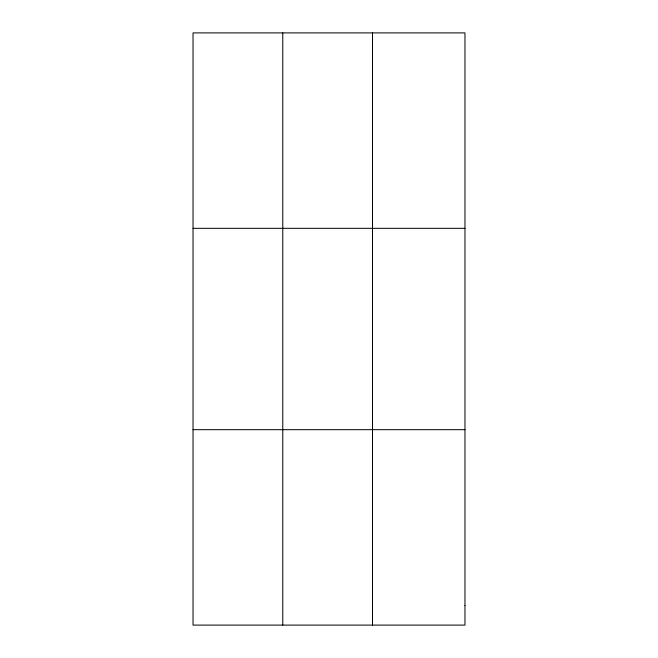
<?xml version="1.0" encoding="UTF-8"?>
<svg xmlns="http://www.w3.org/2000/svg" width="658" height="658" viewBox="0 0 658 658"><rect width="100%" height="100%" fill="white"/><g stroke="black" fill="none" stroke-linecap="round" stroke-linejoin="round"><path stroke-width="0.99" d="M282.776 625.1L282.776 32.9M372.51 625.1L372.51 32.9M193.033 228.326L464.967 228.326M193.033 429.674L464.967 429.674M464.967 605.557L464.967 625.1L193.033 625.1L193.033 32.9L464.967 32.9L464.967 605.557"/></g></svg>
